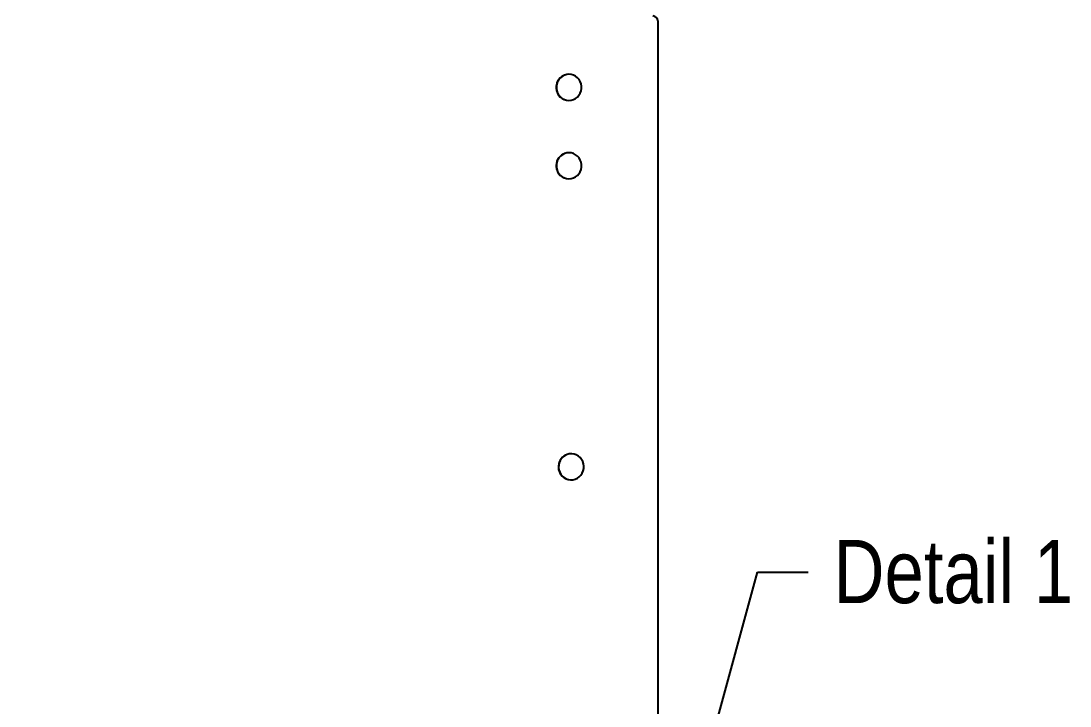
# Model space of a CAD drawing. Header units: millimetres. Extents: x 11758 to 17968, y 3782 to 8272.
# Drawn here: x 13712 to 14542, y 6863 to 7404 of the extents above; entities that cross this region are included whole.
import ezdxf
from ezdxf import colors
from ezdxf.entities.mleader import LeaderData, LeaderLine
from ezdxf.math import Vec2, Vec3

# ---------------------------------------------------------------- set-up
doc = ezdxf.new("R2010")
doc.units = ezdxf.units.MM
doc.header["$LTSCALE"] = 0.1
doc.styles.add('SEACAD_Arial', font='arial.ttf', dxfattribs={"width": 0.8})
doc.dimstyles.new('ISO-25', dxfattribs={"dimtxt": 1.6, "dimasz": 2, "dimexe": 0.5, "dimexo": 1.5, "dimtad": 1, "dimdec": 0, "dimtxsty": 'SEACAD_Arial', "dimcen": 2, "dimadec": 0, "dimazin": 0, "dimtfac": 1, "dimtdec": 0, "dimtmove": 0, "dimatfit": 3, "dimfxl": 1, "dimarcsym": 0})

# ---------------------------------------------------------------- blocks, each defined once
blk = doc.blocks.new('*D32')
at = {"color": 0, "lineweight": -2, "transparency": 16777216}
for p, q in [((12907.26, 7134.25), (12907.26, 7496.13)), ((14215.71, 7434.25), (14215.71, 7496.13)), ((14175.71, 7486.13), (12947.26, 7486.13))]:
    blk.add_line(p, q, dxfattribs=at)
at = {"color": 0, "transparency": 16777216}
for points in [[(12947.26, 7492.8), (12947.26, 7479.46), (12907.26, 7486.13)], [(14175.71, 7492.8), (14175.71, 7479.46), (14215.71, 7486.13)]]:
    blk.add_solid(points, dxfattribs=at)
at = {"layer": 'Defpoints', "color": 0, "transparency": 16777216}
for p in [(12907.26, 7486.13), (14215.71, 7404.25), (12907.26, 7104.25)]:
    blk.add_point(p, dxfattribs=at)
at = {"color": 0, "transparency": 16777216, "insert": (13561.48, 7514.98), "char_height": 32, "attachment_point": 5, "style": 'SEACAD_Arial'}
blk.add_mtext('1308', dxfattribs=at)

msp = doc.modelspace()

# ---------------------------------------------------------------- linework, layer by layer
for p, q in [((14215.71, 7404.25), (14215.71, 6715.25)), ((14145.55, 7362.07), (14145.42, 7362.07)), ((14145.42, 7341.42), (14145.55, 7341.42)), ((14145.55, 7300.07), (14145.42, 7300.07)), ((14145.42, 7279.42), (14145.55, 7279.42)), ((14147.35, 7062.07), (14147.22, 7062.07)), ((14147.22, 7041.42), (14147.35, 7041.42))]:
    msp.add_line(p, q)
at = {"flags": 128}
for points in [[(14138.8, 7344.15), (14140.26, 7342.99), (14141.91, 7342.14), (14143.68, 7341.61), (14145.51, 7341.42), (14147.34, 7341.59), (14149.11, 7342.11), (14150.76, 7342.95), (14152.24, 7344.09), (14153.48, 7345.5), (14154.46, 7347.11), (14155.13, 7348.89), (14155.47, 7350.76), (14155.48, 7352.66), (14155.15, 7354.54), (14154.49, 7356.32), (14153.53, 7357.94), (14152.29, 7359.35), (14150.83, 7360.51), (14149.18, 7361.36), (14147.41, 7361.89), (14145.58, 7362.07), (14143.75, 7361.91), (14141.98, 7361.39), (14140.33, 7360.55), (14138.85, 7359.41), (14137.61, 7358), (14136.63, 7356.39), (14135.96, 7354.61), (14135.62, 7352.74), (14135.61, 7350.84), (14135.94, 7348.96), (14136.6, 7347.18), (14137.56, 7345.56), (14138.8, 7344.15)], [(14138.8, 7282.15), (14140.26, 7280.99), (14141.91, 7280.14), (14143.68, 7279.61), (14145.51, 7279.42), (14147.34, 7279.59), (14149.11, 7280.11), (14150.76, 7280.95), (14152.24, 7282.09), (14153.48, 7283.5), (14154.46, 7285.11), (14155.13, 7286.89), (14155.47, 7288.76), (14155.48, 7290.66), (14155.15, 7292.54), (14154.49, 7294.32), (14153.53, 7295.94), (14152.29, 7297.35), (14150.83, 7298.51), (14149.18, 7299.36), (14147.41, 7299.89), (14145.58, 7300.07), (14143.75, 7299.91), (14141.98, 7299.39), (14140.33, 7298.55), (14138.85, 7297.41), (14137.61, 7296), (14136.63, 7294.39), (14135.96, 7292.61), (14135.62, 7290.74), (14135.61, 7288.84), (14135.94, 7286.96), (14136.6, 7285.18), (14137.56, 7283.56), (14138.8, 7282.15)], [(14140.29, 7044.45), (14141.71, 7043.23), (14143.32, 7042.3), (14145.06, 7041.7), (14146.89, 7041.44), (14148.72, 7041.52), (14150.52, 7041.96), (14152.2, 7042.73), (14153.72, 7043.81), (14155.02, 7045.15), (14156.06, 7046.73), (14156.8, 7048.47), (14157.22, 7050.32), (14157.31, 7052.23), (14157.05, 7054.11), (14156.47, 7055.92), (14155.57, 7057.58), (14154.4, 7059.05), (14152.98, 7060.27), (14151.37, 7061.19), (14149.63, 7061.8), (14147.81, 7062.06), (14145.97, 7061.98), (14144.18, 7061.54), (14142.49, 7060.77), (14140.97, 7059.69), (14139.67, 7058.35), (14138.63, 7056.77), (14137.89, 7055.03), (14137.47, 7053.18), (14137.38, 7051.27), (14137.64, 7049.39), (14138.22, 7047.58), (14139.12, 7045.91), (14140.29, 7044.45)]]:
    msp.add_lwpolyline(points, dxfattribs=at)
for centre, radius, start, end in [((14211.77, 7404.32), 3.93, 359.02424, 88.98981), ((14145.76, 7351.71), 10.37, 91.87909, 226.88242), ((14145.44, 7351.19), 9.77, 226.1808, 269.89344), ((14145.76, 7289.71), 10.37, 91.87909, 226.88242), ((14145.44, 7289.19), 9.77, 226.1808, 269.89344), ((14147.55, 7051.72), 10.36, 91.83216, 224.55518), ((14147.24, 7051.21), 9.79, 223.71423, 269.864)]:
    msp.add_arc(centre, radius, start, end)

# ---------------------------------------------------------------- dimensions: what is measured, and where the dimension line sits
dim = msp.add_linear_dim(base=(12907.26, 7486.13), p1=(14215.71, 7404.25), p2=(12907.26, 7104.25), dimstyle='ISO-25')
dim.commit()
dim.dimension.update_dxf_attribs({"geometry": '*D32', "text_midpoint": (13561.48, 7514.98)})

# ---------------------------------------------------------------- leaders
ml = msp.add_multileader_mtext('Standard')
ml.set_content('Detail 1', color=256, style='SEACAD_Arial')
ml.set_leader_properties(lineweight=-3)
ml.build(insert=Vec2(0, 0))
ml.multileader.update_dxf_attribs({"text_right_attachment_type": 6, "dogleg_length": 2, "arrow_head_size": 60, "scale": 20})
ctx = ml.context
ctx.base_point, ctx.scale, ctx.char_height, ctx.arrow_head_size, ctx.landing_gap_size, ctx.plane_origin = Vec3(14334.61, 6968.58), 20, 50, 60, 20, Vec3(16160.87, 6734.91)
ctx.right_attachment = 6
notes = []
notes.append((ctx, [(0, (1, 1, 0), (14294.61, 6968.58), (1, 0), 40, [(0, [(14236.97, 6756.94)], 0, [])])]))
ctx.mtext.insert, ctx.mtext.flow_direction = Vec3(14354.61, 6993.99), 5
for ctx, leaders in notes:
    for number, flags, end, landing, length, lines in leaders:
        leader = LeaderData()
        leader.index, (leader.has_last_leader_line, leader.has_dogleg_vector, leader.attachment_direction) = number, flags
        leader.last_leader_point, leader.dogleg_vector, leader.dogleg_length = Vec3(end), Vec3(landing), length
        for number, points, colour, breaks in lines:
            line = LeaderLine()
            line.index, line.vertices, line.color, line.breaks = number, Vec3.list(points), colors.encode_raw_color(colour), breaks
            leader.lines.append(line)
        ctx.leaders.append(leader)

doc.saveas('drawing.dxf')
